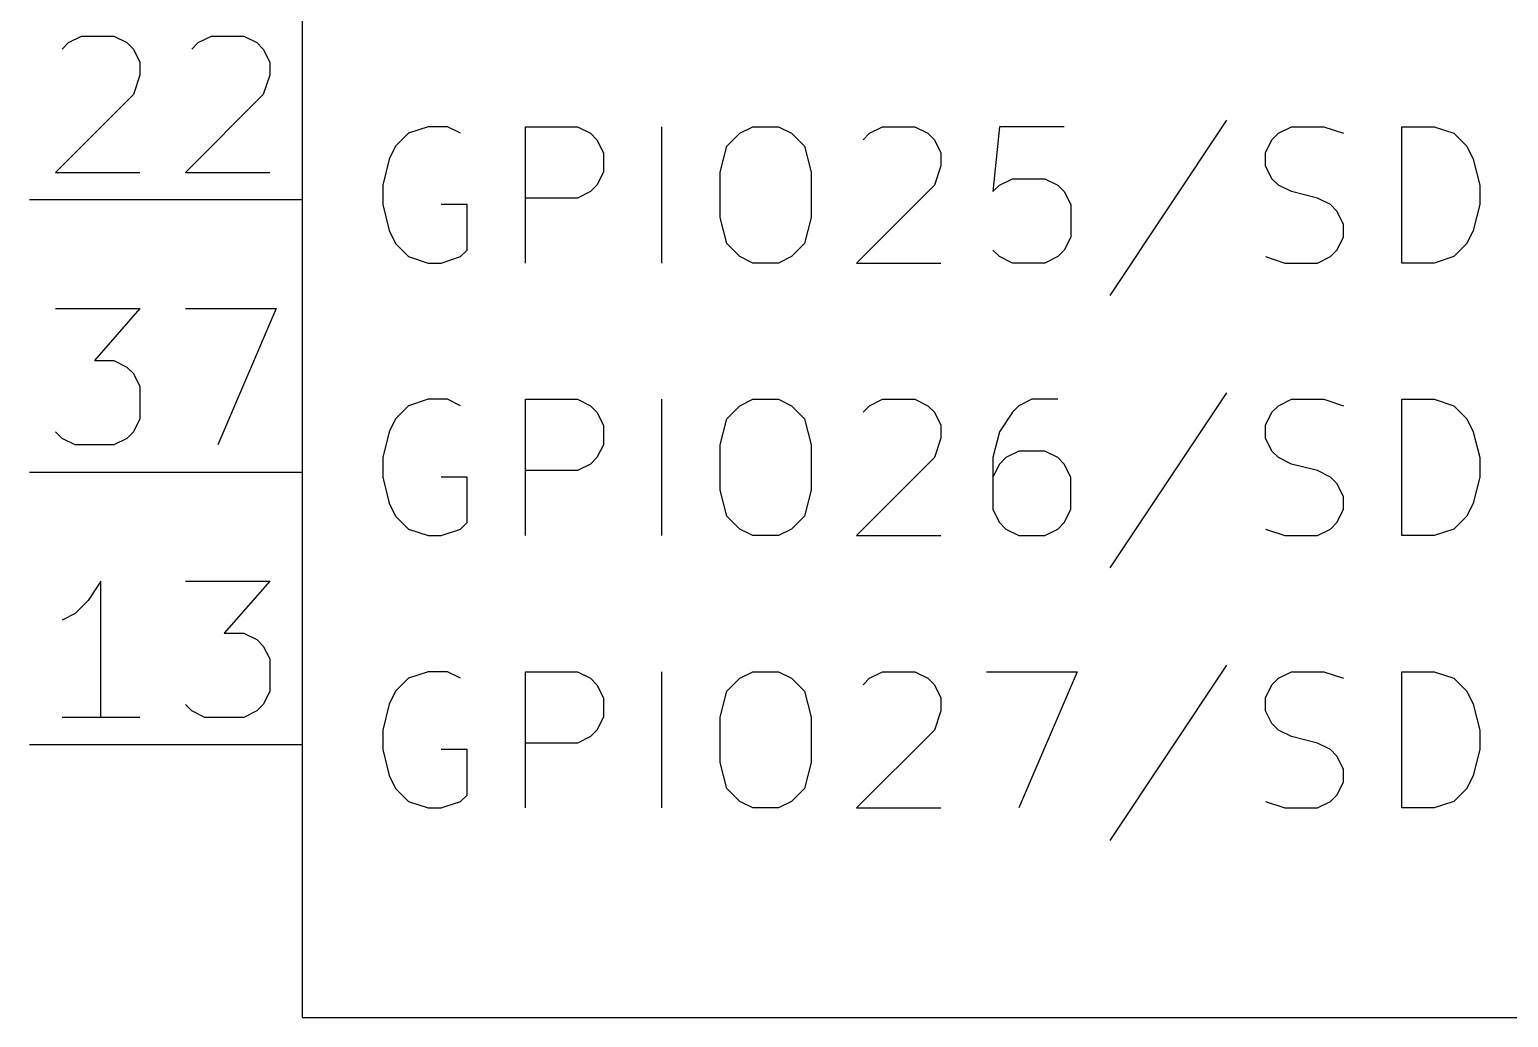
# Model space of a CAD drawing. Extents: x 0.4 to 11.3, y -7.9 to -0.4.
# Drawn here: x 1.45 to 1.992, y -3.95 to -3.587 of the extents above; entities that cross this region are included whole.
import ezdxf

# ---------------------------------------------------------------- set-up
doc = ezdxf.new("R2010")
doc.units = 0
doc.header["$MEASUREMENT"] = 0
for name, color, linetype in [('CYAN2', 4, 'CONTINUOUS'), ('LYELLOW', 51, 'CONTINUOUS'), ('RED2', 1, 'CONTINUOUS'), ('RED3', 11, 'CONTINUOUS')]:
    doc.layers.add(name, color=color, linetype=linetype)

msp = doc.modelspace()

# ---------------------------------------------------------------- linework, layer by layer
at = {"layer": 'CYAN2', "linetype": 'CONTINUOUS'}
for p, q in [((1.59619, -3.62313), (1.58905, -3.62551)), ((1.59619, -3.62313), (1.58905, -3.62551)), ((1.60333, -3.62313), (1.59619, -3.62313)), ((1.60333, -3.62313), (1.59619, -3.62313)), ((1.60809, -3.62551), (1.60333, -3.62313)), ((1.60809, -3.62551), (1.60333, -3.62313)), ((1.6319, -3.67313), (1.6319, -3.62313)), ((1.6319, -3.62313), (1.65095, -3.62313)), ((1.6319, -3.67313), (1.6319, -3.62313)), ((1.6319, -3.62313), (1.65095, -3.62313)), ((1.65095, -3.62313), (1.65571, -3.62551)), ((1.65095, -3.62313), (1.65571, -3.62551)), ((1.6819, -3.67313), (1.6819, -3.62313)), ((1.6819, -3.67313), (1.6819, -3.62313)), ((1.71048, -3.62551), (1.71524, -3.62313)), ((1.71048, -3.62551), (1.71524, -3.62313)), ((1.71524, -3.62313), (1.72476, -3.62313)), ((1.71524, -3.62313), (1.72476, -3.62313)), ((1.72476, -3.62313), (1.72952, -3.62551)), ((1.72476, -3.62313), (1.72952, -3.62551)), ((1.75809, -3.62551), (1.76286, -3.62313)), ((1.75809, -3.62551), (1.76286, -3.62313)), ((1.76286, -3.62313), (1.77476, -3.62313)), ((1.76286, -3.62313), (1.77476, -3.62313)), ((1.77476, -3.62313), (1.77952, -3.62551)), ((1.77476, -3.62313), (1.77952, -3.62551)), ((1.80571, -3.62313), (1.80333, -3.64694)), ((1.80571, -3.62313), (1.80333, -3.64694)), ((1.82952, -3.62313), (1.80571, -3.62313)), ((1.82952, -3.62313), (1.80571, -3.62313)), ((1.88905, -3.62075), (1.84619, -3.68504)), ((1.88905, -3.62075), (1.84619, -3.68504)), ((1.90809, -3.62551), (1.91286, -3.62313)), ((1.90809, -3.62551), (1.91286, -3.62313)), ((1.91286, -3.62313), (1.92476, -3.62313)), ((1.91286, -3.62313), (1.92476, -3.62313)), ((1.92476, -3.62313), (1.93191, -3.62551)), ((1.92476, -3.62313), (1.93191, -3.62551)), ((1.95333, -3.67313), (1.95333, -3.62313)), ((1.95333, -3.62313), (1.96524, -3.62313)), ((1.95333, -3.67313), (1.95333, -3.62313)), ((1.95333, -3.62313), (1.96524, -3.62313)), ((1.96524, -3.62313), (1.97238, -3.62551)), ((1.96524, -3.62313), (1.97238, -3.62551)), ((1.58905, -3.62551), (1.58428, -3.63028)), ((1.58905, -3.62551), (1.58428, -3.63028)), ((1.65571, -3.62551), (1.65809, -3.62789)), ((1.65571, -3.62551), (1.65809, -3.62789)), ((1.65809, -3.62789), (1.66047, -3.63265)), ((1.65809, -3.62789), (1.66047, -3.63265)), ((1.70571, -3.63028), (1.71048, -3.62551)), ((1.70571, -3.63028), (1.71048, -3.62551)), ((1.72952, -3.62551), (1.73428, -3.63028)), ((1.72952, -3.62551), (1.73428, -3.63028)), ((1.75572, -3.62789), (1.75809, -3.62551)), ((1.75572, -3.62789), (1.75809, -3.62551)), ((1.77952, -3.62551), (1.78191, -3.62789)), ((1.77952, -3.62551), (1.78191, -3.62789)), ((1.78191, -3.62789), (1.78429, -3.63265)), ((1.78191, -3.62789), (1.78429, -3.63265)), ((1.90333, -3.63265), (1.90571, -3.62789)), ((1.90333, -3.63265), (1.90571, -3.62789)), ((1.90571, -3.62789), (1.90809, -3.62551)), ((1.90571, -3.62789), (1.90809, -3.62551)), ((1.97238, -3.62551), (1.97714, -3.63028)), ((1.97238, -3.62551), (1.97714, -3.63028)), ((1.58428, -3.63028), (1.5819, -3.63504)), ((1.58428, -3.63028), (1.5819, -3.63504)), ((1.66047, -3.63265), (1.66047, -3.6398)), ((1.66047, -3.63265), (1.66047, -3.6398)), ((1.70333, -3.6398), (1.70571, -3.63028)), ((1.70333, -3.6398), (1.70571, -3.63028)), ((1.73428, -3.63028), (1.73667, -3.6398)), ((1.73428, -3.63028), (1.73667, -3.6398)), ((1.78429, -3.63265), (1.78429, -3.63742)), ((1.78429, -3.63265), (1.78429, -3.63742)), ((1.90333, -3.63742), (1.90333, -3.63265)), ((1.90333, -3.63742), (1.90333, -3.63265)), ((1.97714, -3.63028), (1.97952, -3.63504)), ((1.97714, -3.63028), (1.97952, -3.63504)), ((1.5819, -3.63504), (1.57952, -3.64456)), ((1.5819, -3.63504), (1.57952, -3.64456)), ((1.78429, -3.63742), (1.78191, -3.64456)), ((1.78429, -3.63742), (1.78191, -3.64456)), ((1.90571, -3.64218), (1.90333, -3.63742)), ((1.90571, -3.64218), (1.90333, -3.63742)), ((1.97952, -3.63504), (1.9819, -3.64456)), ((1.97952, -3.63504), (1.9819, -3.64456)), ((1.57952, -3.64456), (1.57952, -3.6517)), ((1.57952, -3.64456), (1.57952, -3.6517)), ((1.65809, -3.64456), (1.65571, -3.64694)), ((1.65809, -3.64456), (1.65571, -3.64694)), ((1.66047, -3.6398), (1.65809, -3.64456)), ((1.66047, -3.6398), (1.65809, -3.64456)), ((1.70333, -3.65646), (1.70333, -3.6398)), ((1.70333, -3.65646), (1.70333, -3.6398)), ((1.73667, -3.6398), (1.73667, -3.65646)), ((1.73667, -3.6398), (1.73667, -3.65646)), ((1.78191, -3.64456), (1.75333, -3.67313)), ((1.78191, -3.64456), (1.75333, -3.67313)), ((1.80333, -3.64694), (1.80571, -3.64456)), ((1.80333, -3.64694), (1.80571, -3.64456)), ((1.80571, -3.64456), (1.81048, -3.64218)), ((1.80571, -3.64456), (1.81048, -3.64218)), ((1.81048, -3.64218), (1.82238, -3.64218)), ((1.81048, -3.64218), (1.82238, -3.64218)), ((1.82238, -3.64218), (1.82714, -3.64456)), ((1.82238, -3.64218), (1.82714, -3.64456)), ((1.82714, -3.64456), (1.82952, -3.64694)), ((1.82714, -3.64456), (1.82952, -3.64694)), ((1.90809, -3.64456), (1.90571, -3.64218)), ((1.90809, -3.64456), (1.90571, -3.64218)), ((1.91286, -3.64694), (1.90809, -3.64456)), ((1.91286, -3.64694), (1.90809, -3.64456)), ((1.9819, -3.64456), (1.9819, -3.6517)), ((1.9819, -3.64456), (1.9819, -3.6517)), ((1.65095, -3.64932), (1.6319, -3.64932)), ((1.65095, -3.64932), (1.6319, -3.64932)), ((1.65571, -3.64694), (1.65095, -3.64932)), ((1.65571, -3.64694), (1.65095, -3.64932)), ((1.82952, -3.64694), (1.83191, -3.6517)), ((1.82952, -3.64694), (1.83191, -3.6517)), ((1.92238, -3.64932), (1.91286, -3.64694)), ((1.92238, -3.64932), (1.91286, -3.64694)), ((1.92714, -3.6517), (1.92238, -3.64932)), ((1.92714, -3.6517), (1.92238, -3.64932)), ((1.57952, -3.6517), (1.5819, -3.66122)), ((1.57952, -3.6517), (1.5819, -3.66122)), ((1.61047, -3.6517), (1.60095, -3.6517)), ((1.61047, -3.6517), (1.60095, -3.6517)), ((1.61047, -3.66837), (1.61047, -3.6517)), ((1.61047, -3.66837), (1.61047, -3.6517)), ((1.83191, -3.6517), (1.83191, -3.66361)), ((1.83191, -3.6517), (1.83191, -3.66361)), ((1.92952, -3.65408), (1.92714, -3.6517)), ((1.92952, -3.65408), (1.92714, -3.6517)), ((1.93191, -3.65885), (1.92952, -3.65408)), ((1.93191, -3.65885), (1.92952, -3.65408)), ((1.9819, -3.6517), (1.97952, -3.66122)), ((1.9819, -3.6517), (1.97952, -3.66122)), ((1.5819, -3.66122), (1.58428, -3.66599)), ((1.5819, -3.66122), (1.58428, -3.66599)), ((1.70571, -3.66599), (1.70333, -3.65646)), ((1.70571, -3.66599), (1.70333, -3.65646)), ((1.73667, -3.65646), (1.73428, -3.66599)), ((1.73667, -3.65646), (1.73428, -3.66599)), ((1.93191, -3.66361), (1.93191, -3.65885)), ((1.93191, -3.66361), (1.93191, -3.65885)), ((1.97952, -3.66122), (1.97714, -3.66599)), ((1.97952, -3.66122), (1.97714, -3.66599)), ((1.58428, -3.66599), (1.58905, -3.67075)), ((1.58428, -3.66599), (1.58905, -3.67075)), ((1.71048, -3.67075), (1.70571, -3.66599)), ((1.71048, -3.67075), (1.70571, -3.66599)), ((1.73428, -3.66599), (1.72952, -3.67075)), ((1.73428, -3.66599), (1.72952, -3.67075)), ((1.83191, -3.66361), (1.82952, -3.66837)), ((1.83191, -3.66361), (1.82952, -3.66837)), ((1.92952, -3.66837), (1.93191, -3.66361)), ((1.92952, -3.66837), (1.93191, -3.66361)), ((1.97714, -3.66599), (1.97238, -3.67075)), ((1.97714, -3.66599), (1.97238, -3.67075)), ((1.58905, -3.67075), (1.59619, -3.67313)), ((1.58905, -3.67075), (1.59619, -3.67313)), ((1.60095, -3.67313), (1.60809, -3.67075)), ((1.60095, -3.67313), (1.60809, -3.67075)), ((1.60809, -3.67075), (1.61047, -3.66837)), ((1.60809, -3.67075), (1.61047, -3.66837)), ((1.71524, -3.67313), (1.71048, -3.67075)), ((1.71524, -3.67313), (1.71048, -3.67075)), ((1.72952, -3.67075), (1.72476, -3.67313)), ((1.72952, -3.67075), (1.72476, -3.67313)), ((1.80571, -3.67075), (1.80333, -3.66837)), ((1.80571, -3.67075), (1.80333, -3.66837)), ((1.81048, -3.67313), (1.80571, -3.67075)), ((1.81048, -3.67313), (1.80571, -3.67075)), ((1.82714, -3.67075), (1.82238, -3.67313)), ((1.82714, -3.67075), (1.82238, -3.67313)), ((1.82952, -3.66837), (1.82714, -3.67075)), ((1.82952, -3.66837), (1.82714, -3.67075)), ((1.90333, -3.67075), (1.91048, -3.67313)), ((1.90333, -3.67075), (1.91048, -3.67313)), ((1.92238, -3.67313), (1.92714, -3.67075)), ((1.92238, -3.67313), (1.92714, -3.67075)), ((1.92714, -3.67075), (1.92952, -3.66837)), ((1.92714, -3.67075), (1.92952, -3.66837)), ((1.97238, -3.67075), (1.96524, -3.67313)), ((1.97238, -3.67075), (1.96524, -3.67313)), ((1.59619, -3.67313), (1.60095, -3.67313)), ((1.59619, -3.67313), (1.60095, -3.67313)), ((1.72476, -3.67313), (1.71524, -3.67313)), ((1.72476, -3.67313), (1.71524, -3.67313)), ((1.75333, -3.67313), (1.78429, -3.67313)), ((1.75333, -3.67313), (1.78429, -3.67313)), ((1.82238, -3.67313), (1.81048, -3.67313)), ((1.82238, -3.67313), (1.81048, -3.67313)), ((1.91048, -3.67313), (1.92238, -3.67313)), ((1.91048, -3.67313), (1.92238, -3.67313)), ((1.96524, -3.67313), (1.95333, -3.67313)), ((1.96524, -3.67313), (1.95333, -3.67313)), ((1.88905, -3.72075), (1.84619, -3.78504)), ((1.88905, -3.72075), (1.84619, -3.78504)), ((1.58905, -3.72551), (1.58428, -3.73028)), ((1.58905, -3.72551), (1.58428, -3.73028)), ((1.59619, -3.72313), (1.58905, -3.72551)), ((1.59619, -3.72313), (1.58905, -3.72551)), ((1.60333, -3.72313), (1.59619, -3.72313)), ((1.60333, -3.72313), (1.59619, -3.72313)), ((1.60809, -3.72551), (1.60333, -3.72313)), ((1.60809, -3.72551), (1.60333, -3.72313)), ((1.6319, -3.77313), (1.6319, -3.72313)), ((1.6319, -3.72313), (1.65095, -3.72313)), ((1.6319, -3.77313), (1.6319, -3.72313)), ((1.6319, -3.72313), (1.65095, -3.72313)), ((1.65095, -3.72313), (1.65571, -3.72551)), ((1.65095, -3.72313), (1.65571, -3.72551)), ((1.65571, -3.72551), (1.65809, -3.72789)), ((1.65571, -3.72551), (1.65809, -3.72789)), ((1.6819, -3.77313), (1.6819, -3.72313)), ((1.6819, -3.77313), (1.6819, -3.72313)), ((1.70571, -3.73028), (1.71048, -3.72551)), ((1.70571, -3.73028), (1.71048, -3.72551)), ((1.71048, -3.72551), (1.71524, -3.72313)), ((1.71048, -3.72551), (1.71524, -3.72313)), ((1.71524, -3.72313), (1.72476, -3.72313)), ((1.71524, -3.72313), (1.72476, -3.72313)), ((1.72476, -3.72313), (1.72952, -3.72551)), ((1.72476, -3.72313), (1.72952, -3.72551)), ((1.72952, -3.72551), (1.73428, -3.73028)), ((1.72952, -3.72551), (1.73428, -3.73028)), ((1.75572, -3.72789), (1.75809, -3.72551)), ((1.75572, -3.72789), (1.75809, -3.72551)), ((1.75809, -3.72551), (1.76286, -3.72313)), ((1.75809, -3.72551), (1.76286, -3.72313)), ((1.76286, -3.72313), (1.77476, -3.72313)), ((1.76286, -3.72313), (1.77476, -3.72313)), ((1.77476, -3.72313), (1.77952, -3.72551)), ((1.77476, -3.72313), (1.77952, -3.72551)), ((1.77952, -3.72551), (1.78191, -3.72789)), ((1.77952, -3.72551), (1.78191, -3.72789)), ((1.81286, -3.72551), (1.81048, -3.72789)), ((1.81286, -3.72551), (1.81048, -3.72789)), ((1.81762, -3.72313), (1.81286, -3.72551)), ((1.81762, -3.72313), (1.81286, -3.72551)), ((1.82714, -3.72313), (1.81762, -3.72313)), ((1.82714, -3.72313), (1.81762, -3.72313)), ((1.90571, -3.72789), (1.90809, -3.72551)), ((1.90571, -3.72789), (1.90809, -3.72551)), ((1.90809, -3.72551), (1.91286, -3.72313)), ((1.90809, -3.72551), (1.91286, -3.72313)), ((1.91286, -3.72313), (1.92476, -3.72313)), ((1.91286, -3.72313), (1.92476, -3.72313)), ((1.92476, -3.72313), (1.93191, -3.72551)), ((1.92476, -3.72313), (1.93191, -3.72551)), ((1.95333, -3.77313), (1.95333, -3.72313)), ((1.95333, -3.72313), (1.96524, -3.72313)), ((1.95333, -3.77313), (1.95333, -3.72313)), ((1.95333, -3.72313), (1.96524, -3.72313)), ((1.96524, -3.72313), (1.97238, -3.72551)), ((1.96524, -3.72313), (1.97238, -3.72551)), ((1.97238, -3.72551), (1.97714, -3.73028)), ((1.97238, -3.72551), (1.97714, -3.73028)), ((1.58428, -3.73028), (1.5819, -3.73504)), ((1.58428, -3.73028), (1.5819, -3.73504)), ((1.65809, -3.72789), (1.66047, -3.73265)), ((1.65809, -3.72789), (1.66047, -3.73265)), ((1.70333, -3.7398), (1.70571, -3.73028)), ((1.70333, -3.7398), (1.70571, -3.73028)), ((1.73428, -3.73028), (1.73667, -3.7398)), ((1.73428, -3.73028), (1.73667, -3.7398)), ((1.78191, -3.72789), (1.78429, -3.73265)), ((1.78191, -3.72789), (1.78429, -3.73265)), ((1.81048, -3.72789), (1.80571, -3.73504)), ((1.81048, -3.72789), (1.80571, -3.73504)), ((1.90333, -3.73265), (1.90571, -3.72789)), ((1.90333, -3.73265), (1.90571, -3.72789)), ((1.97714, -3.73028), (1.97952, -3.73504)), ((1.97714, -3.73028), (1.97952, -3.73504)), ((1.5819, -3.73504), (1.57952, -3.74456)), ((1.5819, -3.73504), (1.57952, -3.74456)), ((1.66047, -3.73265), (1.66047, -3.7398)), ((1.66047, -3.73265), (1.66047, -3.7398)), ((1.78429, -3.73742), (1.78191, -3.74456)), ((1.78429, -3.73742), (1.78191, -3.74456)), ((1.78429, -3.73265), (1.78429, -3.73742)), ((1.78429, -3.73265), (1.78429, -3.73742)), ((1.80571, -3.73504), (1.80333, -3.74456)), ((1.80571, -3.73504), (1.80333, -3.74456)), ((1.90333, -3.73742), (1.90333, -3.73265)), ((1.90333, -3.73742), (1.90333, -3.73265)), ((1.90571, -3.74218), (1.90333, -3.73742)), ((1.90571, -3.74218), (1.90333, -3.73742)), ((1.97952, -3.73504), (1.9819, -3.74456)), ((1.97952, -3.73504), (1.9819, -3.74456)), ((1.66047, -3.7398), (1.65809, -3.74456)), ((1.66047, -3.7398), (1.65809, -3.74456)), ((1.70333, -3.75646), (1.70333, -3.7398)), ((1.70333, -3.75646), (1.70333, -3.7398)), ((1.73667, -3.7398), (1.73667, -3.75646)), ((1.73667, -3.7398), (1.73667, -3.75646)), ((1.81286, -3.74218), (1.80809, -3.74456)), ((1.81286, -3.74218), (1.80809, -3.74456)), ((1.82238, -3.74218), (1.81286, -3.74218)), ((1.82238, -3.74218), (1.81286, -3.74218)), ((1.82714, -3.74456), (1.82238, -3.74218)), ((1.82714, -3.74456), (1.82238, -3.74218)), ((1.90809, -3.74456), (1.90571, -3.74218)), ((1.90809, -3.74456), (1.90571, -3.74218)), ((1.57952, -3.74456), (1.57952, -3.7517)), ((1.57952, -3.74456), (1.57952, -3.7517)), ((1.65571, -3.74694), (1.65095, -3.74932)), ((1.65571, -3.74694), (1.65095, -3.74932)), ((1.65809, -3.74456), (1.65571, -3.74694)), ((1.65809, -3.74456), (1.65571, -3.74694)), ((1.78191, -3.74456), (1.75333, -3.77313)), ((1.78191, -3.74456), (1.75333, -3.77313)), ((1.80333, -3.74456), (1.80333, -3.76361)), ((1.80333, -3.74456), (1.80333, -3.76361)), ((1.80571, -3.74694), (1.80333, -3.7517)), ((1.80571, -3.74694), (1.80333, -3.7517)), ((1.80809, -3.74456), (1.80571, -3.74694)), ((1.80809, -3.74456), (1.80571, -3.74694)), ((1.82952, -3.74694), (1.82714, -3.74456)), ((1.82952, -3.74694), (1.82714, -3.74456)), ((1.83191, -3.7517), (1.82952, -3.74694)), ((1.83191, -3.7517), (1.82952, -3.74694)), ((1.91286, -3.74694), (1.90809, -3.74456)), ((1.91286, -3.74694), (1.90809, -3.74456)), ((1.92238, -3.74932), (1.91286, -3.74694)), ((1.92238, -3.74932), (1.91286, -3.74694)), ((1.9819, -3.74456), (1.9819, -3.7517)), ((1.9819, -3.74456), (1.9819, -3.7517)), ((1.57952, -3.7517), (1.5819, -3.76122)), ((1.57952, -3.7517), (1.5819, -3.76122)), ((1.61047, -3.7517), (1.60095, -3.7517)), ((1.61047, -3.7517), (1.60095, -3.7517)), ((1.61047, -3.76837), (1.61047, -3.7517)), ((1.61047, -3.76837), (1.61047, -3.7517)), ((1.65095, -3.74932), (1.6319, -3.74932)), ((1.65095, -3.74932), (1.6319, -3.74932)), ((1.83191, -3.76361), (1.83191, -3.7517)), ((1.83191, -3.76361), (1.83191, -3.7517)), ((1.92714, -3.7517), (1.92238, -3.74932)), ((1.92714, -3.7517), (1.92238, -3.74932)), ((1.92952, -3.75408), (1.92714, -3.7517)), ((1.92952, -3.75408), (1.92714, -3.7517)), ((1.9819, -3.7517), (1.97952, -3.76122)), ((1.9819, -3.7517), (1.97952, -3.76122)), ((1.70571, -3.76599), (1.70333, -3.75646)), ((1.70571, -3.76599), (1.70333, -3.75646)), ((1.73667, -3.75646), (1.73428, -3.76599)), ((1.73667, -3.75646), (1.73428, -3.76599)), ((1.93191, -3.75885), (1.92952, -3.75408)), ((1.93191, -3.75885), (1.92952, -3.75408)), ((1.93191, -3.76361), (1.93191, -3.75885)), ((1.93191, -3.76361), (1.93191, -3.75885)), ((1.5819, -3.76122), (1.58428, -3.76599)), ((1.5819, -3.76122), (1.58428, -3.76599)), ((1.80333, -3.76361), (1.80571, -3.76837)), ((1.80333, -3.76361), (1.80571, -3.76837)), ((1.82952, -3.76837), (1.83191, -3.76361)), ((1.82952, -3.76837), (1.83191, -3.76361)), ((1.92952, -3.76837), (1.93191, -3.76361)), ((1.92952, -3.76837), (1.93191, -3.76361)), ((1.97952, -3.76122), (1.97714, -3.76599)), ((1.97952, -3.76122), (1.97714, -3.76599)), ((1.58428, -3.76599), (1.58905, -3.77075)), ((1.58428, -3.76599), (1.58905, -3.77075)), ((1.60809, -3.77075), (1.61047, -3.76837)), ((1.60809, -3.77075), (1.61047, -3.76837)), ((1.71048, -3.77075), (1.70571, -3.76599)), ((1.71048, -3.77075), (1.70571, -3.76599)), ((1.73428, -3.76599), (1.72952, -3.77075)), ((1.73428, -3.76599), (1.72952, -3.77075)), ((1.80571, -3.76837), (1.80809, -3.77075)), ((1.80571, -3.76837), (1.80809, -3.77075)), ((1.82714, -3.77075), (1.82952, -3.76837)), ((1.82714, -3.77075), (1.82952, -3.76837)), ((1.92714, -3.77075), (1.92952, -3.76837)), ((1.92714, -3.77075), (1.92952, -3.76837)), ((1.97714, -3.76599), (1.97238, -3.77075)), ((1.97714, -3.76599), (1.97238, -3.77075)), ((1.58905, -3.77075), (1.59619, -3.77313)), ((1.58905, -3.77075), (1.59619, -3.77313)), ((1.59619, -3.77313), (1.60095, -3.77313)), ((1.59619, -3.77313), (1.60095, -3.77313)), ((1.60095, -3.77313), (1.60809, -3.77075)), ((1.60095, -3.77313), (1.60809, -3.77075)), ((1.71524, -3.77313), (1.71048, -3.77075)), ((1.71524, -3.77313), (1.71048, -3.77075)), ((1.72476, -3.77313), (1.71524, -3.77313)), ((1.72476, -3.77313), (1.71524, -3.77313)), ((1.72952, -3.77075), (1.72476, -3.77313)), ((1.72952, -3.77075), (1.72476, -3.77313)), ((1.75333, -3.77313), (1.78429, -3.77313)), ((1.75333, -3.77313), (1.78429, -3.77313)), ((1.80809, -3.77075), (1.81286, -3.77313)), ((1.80809, -3.77075), (1.81286, -3.77313)), ((1.81286, -3.77313), (1.82238, -3.77313)), ((1.81286, -3.77313), (1.82238, -3.77313)), ((1.82238, -3.77313), (1.82714, -3.77075)), ((1.82238, -3.77313), (1.82714, -3.77075)), ((1.90333, -3.77075), (1.91048, -3.77313)), ((1.90333, -3.77075), (1.91048, -3.77313)), ((1.91048, -3.77313), (1.92238, -3.77313)), ((1.91048, -3.77313), (1.92238, -3.77313)), ((1.92238, -3.77313), (1.92714, -3.77075)), ((1.92238, -3.77313), (1.92714, -3.77075)), ((1.96524, -3.77313), (1.95333, -3.77313)), ((1.96524, -3.77313), (1.95333, -3.77313)), ((1.97238, -3.77075), (1.96524, -3.77313)), ((1.97238, -3.77075), (1.96524, -3.77313)), ((1.59619, -3.82313), (1.58905, -3.82551)), ((1.59619, -3.82313), (1.58905, -3.82551)), ((1.60333, -3.82313), (1.59619, -3.82313)), ((1.60333, -3.82313), (1.59619, -3.82313)), ((1.60809, -3.82551), (1.60333, -3.82313)), ((1.60809, -3.82551), (1.60333, -3.82313)), ((1.6319, -3.87313), (1.6319, -3.82313)), ((1.6319, -3.82313), (1.65095, -3.82313)), ((1.6319, -3.87313), (1.6319, -3.82313)), ((1.6319, -3.82313), (1.65095, -3.82313)), ((1.65095, -3.82313), (1.65571, -3.82551)), ((1.65095, -3.82313), (1.65571, -3.82551)), ((1.6819, -3.87313), (1.6819, -3.82313)), ((1.6819, -3.87313), (1.6819, -3.82313)), ((1.71048, -3.82551), (1.71524, -3.82313)), ((1.71048, -3.82551), (1.71524, -3.82313)), ((1.71524, -3.82313), (1.72476, -3.82313)), ((1.71524, -3.82313), (1.72476, -3.82313)), ((1.72476, -3.82313), (1.72952, -3.82551)), ((1.72476, -3.82313), (1.72952, -3.82551)), ((1.75809, -3.82551), (1.76286, -3.82313)), ((1.75809, -3.82551), (1.76286, -3.82313)), ((1.76286, -3.82313), (1.77476, -3.82313)), ((1.76286, -3.82313), (1.77476, -3.82313)), ((1.77476, -3.82313), (1.77952, -3.82551)), ((1.77476, -3.82313), (1.77952, -3.82551)), ((1.80095, -3.82313), (1.83428, -3.82313)), ((1.80095, -3.82313), (1.83428, -3.82313)), ((1.83428, -3.82313), (1.81286, -3.87313)), ((1.83428, -3.82313), (1.81286, -3.87313)), ((1.88905, -3.82075), (1.84619, -3.88504)), ((1.88905, -3.82075), (1.84619, -3.88504)), ((1.90809, -3.82551), (1.91286, -3.82313)), ((1.90809, -3.82551), (1.91286, -3.82313)), ((1.91286, -3.82313), (1.92476, -3.82313)), ((1.91286, -3.82313), (1.92476, -3.82313)), ((1.92476, -3.82313), (1.93191, -3.82551)), ((1.92476, -3.82313), (1.93191, -3.82551)), ((1.95333, -3.87313), (1.95333, -3.82313)), ((1.95333, -3.82313), (1.96524, -3.82313)), ((1.95333, -3.87313), (1.95333, -3.82313)), ((1.95333, -3.82313), (1.96524, -3.82313)), ((1.96524, -3.82313), (1.97238, -3.82551)), ((1.96524, -3.82313), (1.97238, -3.82551)), ((1.58905, -3.82551), (1.58428, -3.83028)), ((1.58905, -3.82551), (1.58428, -3.83028)), ((1.65571, -3.82551), (1.65809, -3.82789)), ((1.65571, -3.82551), (1.65809, -3.82789)), ((1.65809, -3.82789), (1.66047, -3.83265)), ((1.65809, -3.82789), (1.66047, -3.83265)), ((1.70571, -3.83028), (1.71048, -3.82551)), ((1.70571, -3.83028), (1.71048, -3.82551)), ((1.72952, -3.82551), (1.73428, -3.83028)), ((1.72952, -3.82551), (1.73428, -3.83028)), ((1.75572, -3.82789), (1.75809, -3.82551)), ((1.75572, -3.82789), (1.75809, -3.82551)), ((1.77952, -3.82551), (1.78191, -3.82789)), ((1.77952, -3.82551), (1.78191, -3.82789)), ((1.78191, -3.82789), (1.78429, -3.83265)), ((1.78191, -3.82789), (1.78429, -3.83265)), ((1.90333, -3.83265), (1.90571, -3.82789)), ((1.90333, -3.83265), (1.90571, -3.82789)), ((1.90571, -3.82789), (1.90809, -3.82551)), ((1.90571, -3.82789), (1.90809, -3.82551)), ((1.97238, -3.82551), (1.97714, -3.83028)), ((1.97238, -3.82551), (1.97714, -3.83028)), ((1.5819, -3.83504), (1.57952, -3.84456)), ((1.5819, -3.83504), (1.57952, -3.84456)), ((1.58428, -3.83028), (1.5819, -3.83504)), ((1.58428, -3.83028), (1.5819, -3.83504)), ((1.66047, -3.83265), (1.66047, -3.8398)), ((1.66047, -3.83265), (1.66047, -3.8398)), ((1.70333, -3.8398), (1.70571, -3.83028)), ((1.70333, -3.8398), (1.70571, -3.83028)), ((1.73428, -3.83028), (1.73667, -3.8398)), ((1.73428, -3.83028), (1.73667, -3.8398)), ((1.78429, -3.83265), (1.78429, -3.83742)), ((1.78429, -3.83265), (1.78429, -3.83742)), ((1.90333, -3.83742), (1.90333, -3.83265)), ((1.90333, -3.83742), (1.90333, -3.83265)), ((1.97714, -3.83028), (1.97952, -3.83504)), ((1.97714, -3.83028), (1.97952, -3.83504)), ((1.97952, -3.83504), (1.9819, -3.84456)), ((1.97952, -3.83504), (1.9819, -3.84456)), ((1.66047, -3.8398), (1.65809, -3.84456)), ((1.66047, -3.8398), (1.65809, -3.84456)), ((1.70333, -3.85646), (1.70333, -3.8398)), ((1.70333, -3.85646), (1.70333, -3.8398)), ((1.73667, -3.8398), (1.73667, -3.85646)), ((1.73667, -3.8398), (1.73667, -3.85646)), ((1.78429, -3.83742), (1.78191, -3.84456)), ((1.78429, -3.83742), (1.78191, -3.84456)), ((1.90571, -3.84218), (1.90333, -3.83742)), ((1.90571, -3.84218), (1.90333, -3.83742)), ((1.57952, -3.84456), (1.57952, -3.8517)), ((1.57952, -3.84456), (1.57952, -3.8517)), ((1.65809, -3.84456), (1.65571, -3.84694)), ((1.65809, -3.84456), (1.65571, -3.84694)), ((1.78191, -3.84456), (1.75333, -3.87313)), ((1.78191, -3.84456), (1.75333, -3.87313)), ((1.90809, -3.84456), (1.90571, -3.84218)), ((1.90809, -3.84456), (1.90571, -3.84218)), ((1.91286, -3.84694), (1.90809, -3.84456)), ((1.91286, -3.84694), (1.90809, -3.84456)), ((1.9819, -3.84456), (1.9819, -3.8517)), ((1.9819, -3.84456), (1.9819, -3.8517)), ((1.65095, -3.84932), (1.6319, -3.84932)), ((1.65095, -3.84932), (1.6319, -3.84932)), ((1.65571, -3.84694), (1.65095, -3.84932)), ((1.65571, -3.84694), (1.65095, -3.84932)), ((1.92238, -3.84932), (1.91286, -3.84694)), ((1.92238, -3.84932), (1.91286, -3.84694)), ((1.92714, -3.8517), (1.92238, -3.84932)), ((1.92714, -3.8517), (1.92238, -3.84932)), ((1.57952, -3.8517), (1.5819, -3.86122)), ((1.57952, -3.8517), (1.5819, -3.86122)), ((1.61047, -3.8517), (1.60095, -3.8517)), ((1.61047, -3.8517), (1.60095, -3.8517)), ((1.61047, -3.86837), (1.61047, -3.8517)), ((1.61047, -3.86837), (1.61047, -3.8517)), ((1.70571, -3.86599), (1.70333, -3.85646)), ((1.70571, -3.86599), (1.70333, -3.85646)), ((1.73667, -3.85646), (1.73428, -3.86599)), ((1.73667, -3.85646), (1.73428, -3.86599)), ((1.92952, -3.85408), (1.92714, -3.8517)), ((1.92952, -3.85408), (1.92714, -3.8517)), ((1.93191, -3.85885), (1.92952, -3.85408)), ((1.93191, -3.85885), (1.92952, -3.85408)), ((1.9819, -3.8517), (1.97952, -3.86122)), ((1.9819, -3.8517), (1.97952, -3.86122)), ((1.5819, -3.86122), (1.58428, -3.86599)), ((1.5819, -3.86122), (1.58428, -3.86599)), ((1.93191, -3.86361), (1.93191, -3.85885)), ((1.93191, -3.86361), (1.93191, -3.85885)), ((1.97952, -3.86122), (1.97714, -3.86599)), ((1.97952, -3.86122), (1.97714, -3.86599)), ((1.58428, -3.86599), (1.58905, -3.87075)), ((1.58428, -3.86599), (1.58905, -3.87075)), ((1.71048, -3.87075), (1.70571, -3.86599)), ((1.71048, -3.87075), (1.70571, -3.86599)), ((1.73428, -3.86599), (1.72952, -3.87075)), ((1.73428, -3.86599), (1.72952, -3.87075)), ((1.92952, -3.86837), (1.93191, -3.86361)), ((1.92952, -3.86837), (1.93191, -3.86361)), ((1.97714, -3.86599), (1.97238, -3.87075)), ((1.97714, -3.86599), (1.97238, -3.87075)), ((1.58905, -3.87075), (1.59619, -3.87313)), ((1.58905, -3.87075), (1.59619, -3.87313)), ((1.60095, -3.87313), (1.60809, -3.87075)), ((1.60095, -3.87313), (1.60809, -3.87075)), ((1.60809, -3.87075), (1.61047, -3.86837)), ((1.60809, -3.87075), (1.61047, -3.86837)), ((1.71524, -3.87313), (1.71048, -3.87075)), ((1.71524, -3.87313), (1.71048, -3.87075)), ((1.72952, -3.87075), (1.72476, -3.87313)), ((1.72952, -3.87075), (1.72476, -3.87313)), ((1.90333, -3.87075), (1.91048, -3.87313)), ((1.90333, -3.87075), (1.91048, -3.87313)), ((1.92238, -3.87313), (1.92714, -3.87075)), ((1.92238, -3.87313), (1.92714, -3.87075)), ((1.92714, -3.87075), (1.92952, -3.86837)), ((1.92714, -3.87075), (1.92952, -3.86837)), ((1.97238, -3.87075), (1.96524, -3.87313)), ((1.97238, -3.87075), (1.96524, -3.87313)), ((1.59619, -3.87313), (1.60095, -3.87313)), ((1.59619, -3.87313), (1.60095, -3.87313)), ((1.72476, -3.87313), (1.71524, -3.87313)), ((1.72476, -3.87313), (1.71524, -3.87313)), ((1.75333, -3.87313), (1.78429, -3.87313)), ((1.75333, -3.87313), (1.78429, -3.87313)), ((1.91048, -3.87313), (1.92238, -3.87313)), ((1.91048, -3.87313), (1.92238, -3.87313)), ((1.96524, -3.87313), (1.95333, -3.87313)), ((1.96524, -3.87313), (1.95333, -3.87313))]:
    msp.add_line(p, q, dxfattribs=at)
at = {"layer": 'LYELLOW', "linetype": 'CONTINUOUS'}
for p, q in [((1.55, -1.95), (1.55, -3.95)), ((1.55, -3.95), (3.95, -3.95))]:
    msp.add_line(p, q, dxfattribs=at)
at = {"layer": 'RED2', "linetype": 'CONTINUOUS'}
for p, q in [((1.55, -1.95), (1.55, -3.95)), ((1.55, -3.65), (1.45, -3.65)), ((1.55, -3.65), (1.45, -3.65)), ((1.55, -3.75), (1.45, -3.75)), ((1.55, -3.75), (1.45, -3.75)), ((1.55, -3.85), (1.45, -3.85)), ((1.55, -3.85), (1.45, -3.85)), ((1.55, -3.95), (3.95, -3.95))]:
    msp.add_line(p, q, dxfattribs=at)
at = {"layer": 'RED3', "linetype": 'CONTINUOUS'}
for p, q in [((1.46428, -3.59226), (1.46905, -3.58988)), ((1.46428, -3.59226), (1.46905, -3.58988)), ((1.46905, -3.58988), (1.48095, -3.58988)), ((1.46905, -3.58988), (1.48095, -3.58988)), ((1.48095, -3.58988), (1.48571, -3.59226)), ((1.48095, -3.58988), (1.48571, -3.59226)), ((1.5119, -3.59226), (1.51667, -3.58988)), ((1.5119, -3.59226), (1.51667, -3.58988)), ((1.51667, -3.58988), (1.52857, -3.58988)), ((1.51667, -3.58988), (1.52857, -3.58988)), ((1.52857, -3.58988), (1.53333, -3.59226)), ((1.52857, -3.58988), (1.53333, -3.59226)), ((1.46191, -3.59464), (1.46428, -3.59226)), ((1.46191, -3.59464), (1.46428, -3.59226)), ((1.48571, -3.59226), (1.48809, -3.59464)), ((1.48571, -3.59226), (1.48809, -3.59464)), ((1.48809, -3.59464), (1.49048, -3.5994)), ((1.48809, -3.59464), (1.49048, -3.5994)), ((1.50952, -3.59464), (1.5119, -3.59226)), ((1.50952, -3.59464), (1.5119, -3.59226)), ((1.53333, -3.59226), (1.53571, -3.59464)), ((1.53333, -3.59226), (1.53571, -3.59464)), ((1.53571, -3.59464), (1.53809, -3.5994)), ((1.53571, -3.59464), (1.53809, -3.5994)), ((1.49048, -3.5994), (1.49048, -3.60417)), ((1.49048, -3.5994), (1.49048, -3.60417)), ((1.53809, -3.5994), (1.53809, -3.60417)), ((1.53809, -3.5994), (1.53809, -3.60417)), ((1.49048, -3.60417), (1.48809, -3.61131)), ((1.49048, -3.60417), (1.48809, -3.61131)), ((1.53809, -3.60417), (1.53571, -3.61131)), ((1.53809, -3.60417), (1.53571, -3.61131)), ((1.48809, -3.61131), (1.45952, -3.63988)), ((1.48809, -3.61131), (1.45952, -3.63988)), ((1.53571, -3.61131), (1.50714, -3.63988)), ((1.53571, -3.61131), (1.50714, -3.63988)), ((1.45952, -3.63988), (1.49048, -3.63988)), ((1.45952, -3.63988), (1.49048, -3.63988)), ((1.50714, -3.63988), (1.53809, -3.63988)), ((1.50714, -3.63988), (1.53809, -3.63988)), ((1.45952, -3.68988), (1.49048, -3.68988)), ((1.45952, -3.68988), (1.49048, -3.68988)), ((1.49048, -3.68988), (1.47381, -3.70893)), ((1.49048, -3.68988), (1.47381, -3.70893)), ((1.50714, -3.68988), (1.54047, -3.68988)), ((1.50714, -3.68988), (1.54047, -3.68988)), ((1.54047, -3.68988), (1.51905, -3.73988)), ((1.54047, -3.68988), (1.51905, -3.73988)), ((1.47381, -3.70893), (1.48095, -3.70893)), ((1.47381, -3.70893), (1.48095, -3.70893)), ((1.48095, -3.70893), (1.48571, -3.71131)), ((1.48095, -3.70893), (1.48571, -3.71131)), ((1.48571, -3.71131), (1.48809, -3.71369)), ((1.48571, -3.71131), (1.48809, -3.71369)), ((1.48809, -3.71369), (1.49048, -3.71845)), ((1.48809, -3.71369), (1.49048, -3.71845)), ((1.49048, -3.71845), (1.49048, -3.73035)), ((1.49048, -3.71845), (1.49048, -3.73035)), ((1.49048, -3.73035), (1.48809, -3.73512)), ((1.49048, -3.73035), (1.48809, -3.73512)), ((1.46191, -3.7375), (1.45952, -3.73512)), ((1.46191, -3.7375), (1.45952, -3.73512)), ((1.48809, -3.73512), (1.48571, -3.7375)), ((1.48809, -3.73512), (1.48571, -3.7375)), ((1.46667, -3.73988), (1.46191, -3.7375)), ((1.46667, -3.73988), (1.46191, -3.7375)), ((1.48095, -3.73988), (1.46667, -3.73988)), ((1.48095, -3.73988), (1.46667, -3.73988)), ((1.48571, -3.7375), (1.48095, -3.73988)), ((1.48571, -3.7375), (1.48095, -3.73988)), ((1.47619, -3.78988), (1.47143, -3.79702)), ((1.47619, -3.78988), (1.47143, -3.79702)), ((1.47619, -3.83988), (1.47619, -3.78988)), ((1.47619, -3.83988), (1.47619, -3.78988)), ((1.50714, -3.78988), (1.53809, -3.78988)), ((1.50714, -3.78988), (1.53809, -3.78988)), ((1.53809, -3.78988), (1.52143, -3.80893)), ((1.53809, -3.78988), (1.52143, -3.80893)), ((1.47143, -3.79702), (1.46667, -3.80178)), ((1.47143, -3.79702), (1.46667, -3.80178)), ((1.46667, -3.80178), (1.46191, -3.80417)), ((1.46667, -3.80178), (1.46191, -3.80417)), ((1.52143, -3.80893), (1.52857, -3.80893)), ((1.52143, -3.80893), (1.52857, -3.80893)), ((1.52857, -3.80893), (1.53333, -3.81131)), ((1.52857, -3.80893), (1.53333, -3.81131)), ((1.53333, -3.81131), (1.53571, -3.81369)), ((1.53333, -3.81131), (1.53571, -3.81369)), ((1.53571, -3.81369), (1.53809, -3.81845)), ((1.53571, -3.81369), (1.53809, -3.81845)), ((1.53809, -3.81845), (1.53809, -3.83035)), ((1.53809, -3.81845), (1.53809, -3.83035)), ((1.53809, -3.83035), (1.53571, -3.83512)), ((1.53809, -3.83035), (1.53571, -3.83512)), ((1.49048, -3.83988), (1.46191, -3.83988)), ((1.49048, -3.83988), (1.46191, -3.83988)), ((1.50952, -3.8375), (1.50714, -3.83512)), ((1.50952, -3.8375), (1.50714, -3.83512)), ((1.51428, -3.83988), (1.50952, -3.8375)), ((1.51428, -3.83988), (1.50952, -3.8375)), ((1.52857, -3.83988), (1.51428, -3.83988)), ((1.52857, -3.83988), (1.51428, -3.83988)), ((1.53333, -3.8375), (1.52857, -3.83988)), ((1.53333, -3.8375), (1.52857, -3.83988)), ((1.53571, -3.83512), (1.53333, -3.8375)), ((1.53571, -3.83512), (1.53333, -3.8375))]:
    msp.add_line(p, q, dxfattribs=at)

doc.saveas('drawing.dxf')
